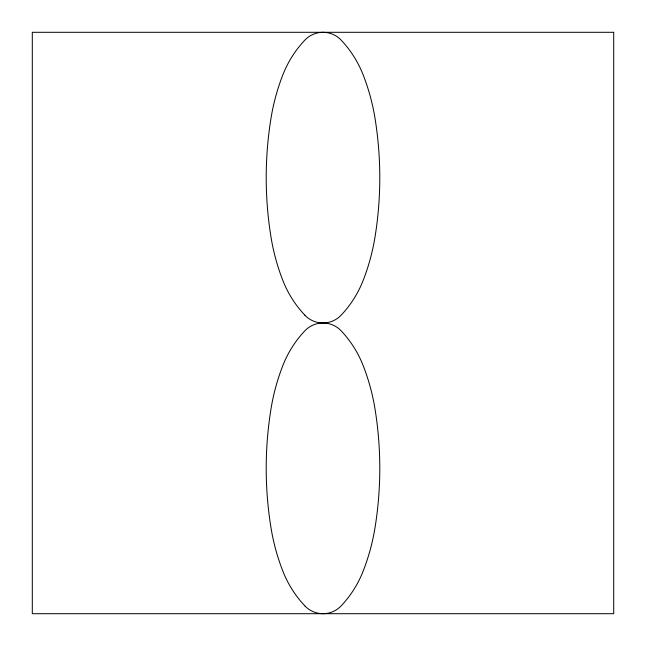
<?xml version="1.0" encoding="UTF-8"?>
<svg xmlns="http://www.w3.org/2000/svg" width="646" height="646" viewBox="0 0 646 646"><rect width="100%" height="100%" fill="white"/><g stroke="black" fill="none" stroke-linecap="round" stroke-linejoin="round"><path stroke-width="0.97" d="M613.7 32.3L32.3 32.3L32.3 613.7L613.7 613.7L613.7 32.3M304.831 605.859A24.976 24.976 0 0 0 341.169 605.859A107.785 107.785 0 0 0 363.157 571.129A212.93 212.93 0 0 0 375.019 527.661A371.24 371.24 0 0 0 375.019 409.039A212.93 212.93 0 0 0 363.157 365.571A107.785 107.785 0 0 0 341.169 330.841A24.976 24.976 0 0 0 304.831 330.841A107.785 107.785 0 0 0 282.843 365.571A212.93 212.93 0 0 0 270.981 409.039A371.24 371.24 0 0 0 270.981 527.661A212.93 212.93 0 0 0 282.843 571.129A107.785 107.785 0 0 0 304.831 605.859M304.831 315.159A24.976 24.976 0 0 0 341.169 315.159A107.785 107.785 0 0 0 363.157 280.429A212.93 212.93 0 0 0 375.019 236.961A371.24 371.24 0 0 0 375.019 118.339A212.93 212.93 0 0 0 363.157 74.871A107.785 107.785 0 0 0 341.169 40.141A24.976 24.976 0 0 0 304.831 40.141A107.785 107.785 0 0 0 282.843 74.871A212.93 212.93 0 0 0 270.981 118.339A371.24 371.24 0 0 0 270.981 236.961A212.93 212.93 0 0 0 282.843 280.429A107.785 107.785 0 0 0 304.831 315.159"/></g></svg>
